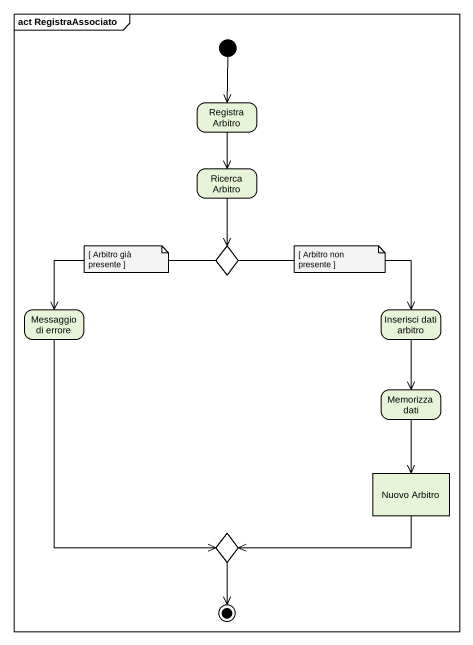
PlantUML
@startuml
mainframe act RegistraAssociato
hide empty description
state "Registra Arbitro" as Registra_Arbitro
state "Ricerca Arbitro" as Ricerca_Arbitro
state choice1 <<choice>>
state "Messaggio di errore" as Messaggio_di_errore
state "Inserisci dati arbitro" as Inserisci_dati_arbitro
state "Memorizza dati" as Memorizza_dati
state "Nuovo Arbitro" as Nuovo_Arbitro <<object>>
state choice2 <<choice>>
[*] --> Registra_Arbitro
Registra_Arbitro --> Ricerca_Arbitro
Ricerca_Arbitro --> choice1
choice1 -left-> Messaggio_di_errore
choice1 -right-> Inserisci_dati_arbitro
Messaggio_di_errore --> choice2
Inserisci_dati_arbitro --> Memorizza_dati
Memorizza_dati --> Nuovo_Arbitro
Nuovo_Arbitro -left-> choice2
choice2 --> [*]
note as N1
  [ Arbitro già presente ]
end note
note as N2
  [ Arbitro non presente ]
end note
@enduml
